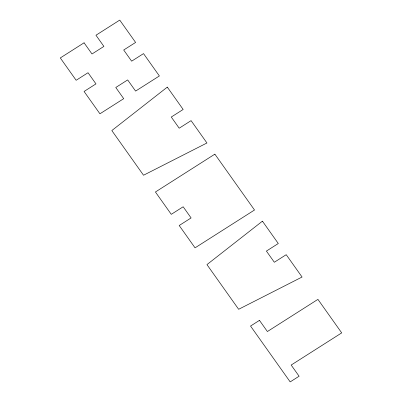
<?xml version="1.0" encoding="UTF-8"?>
<svg xmlns="http://www.w3.org/2000/svg" width="402" height="402" viewBox="0 0 402 402"><rect width="100%" height="100%" fill="white"/><g stroke="black" fill="none" stroke-linecap="round" stroke-linejoin="round"><path stroke-width="0.6" d="M167.307 87.123L111.821 130.555L143.529 175.237L206.945 142.981L191.086 120.64L179.197 128.208L171.272 117.037L183.161 109.465L167.307 87.123M262.436 221.175L206.95 264.606L238.657 309.289L302.068 277.028L286.214 254.687L274.325 262.26L266.4 251.084L278.29 243.517L262.436 221.175M84.073 42.808L60.295 57.943L76.149 80.284L88.038 72.717L95.967 83.887L84.073 91.455L99.932 113.801L123.71 98.661L115.781 87.49L127.67 79.923L135.6 91.093L159.378 75.953L143.524 53.612L131.635 61.179L123.705 50.009L135.6 42.441L119.741 20.1L95.962 35.235L103.892 46.411L92.003 53.979L84.073 42.808M214.869 154.152L155.423 191.995L171.277 214.336L183.166 206.769L191.091 217.939L179.202 225.507L195.055 247.848L254.506 210.005L214.869 154.152M259.466 320.369L250.546 326.047L290.184 381.9L299.103 376.222L291.174 365.051L341.705 332.886L317.927 299.374L267.395 331.539L259.466 320.369"/></g></svg>
